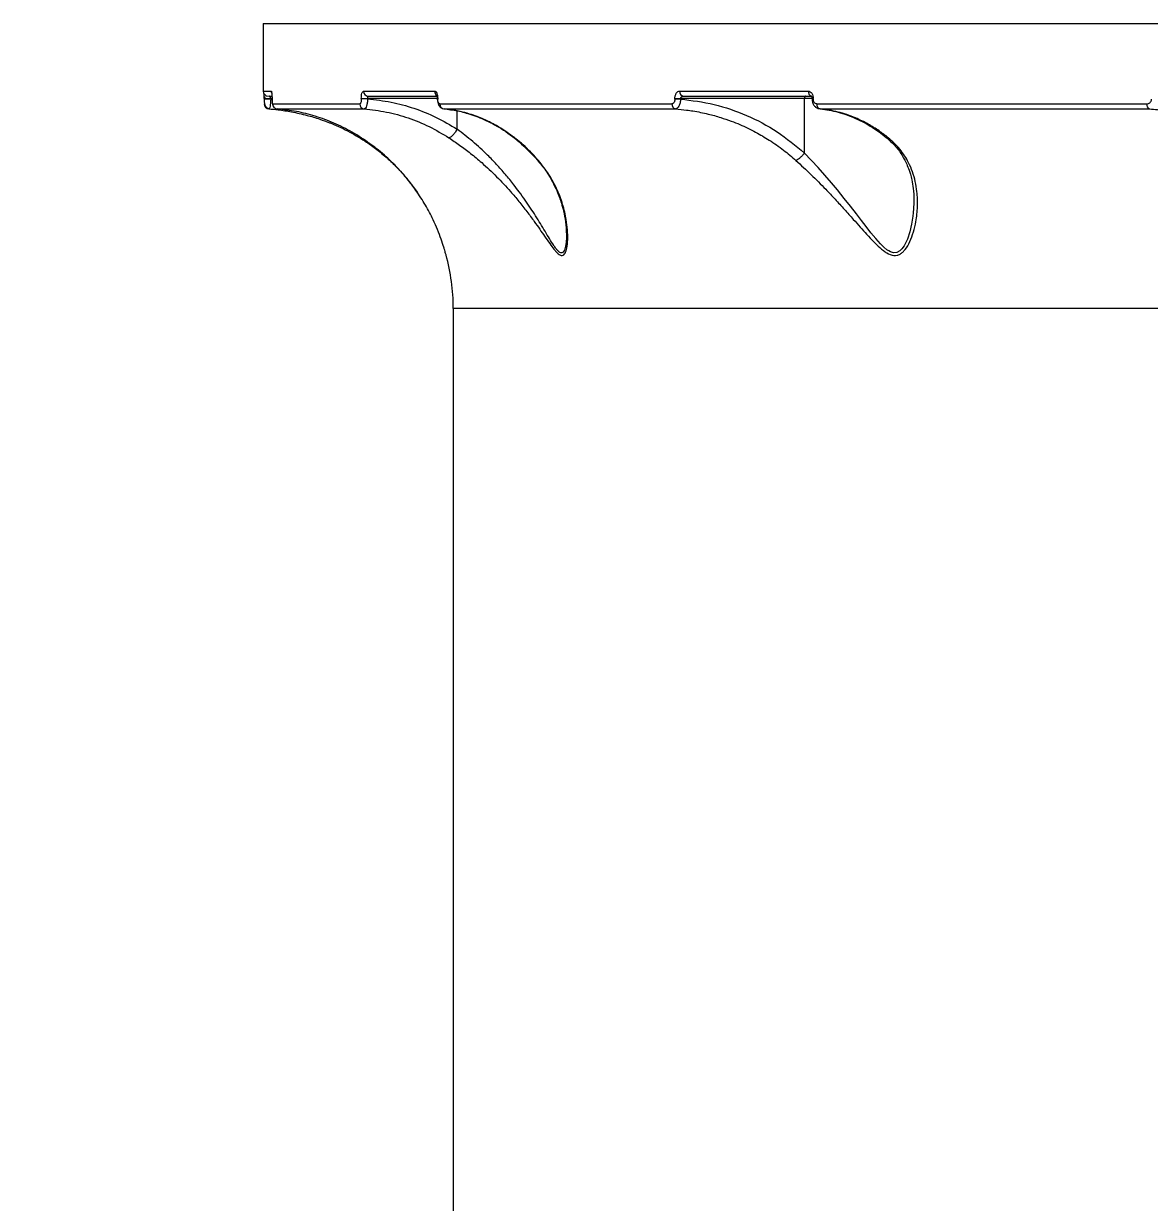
# Model space of a CAD drawing. Header units: millimetres. Extents: x -8045 to 6871, y -5915 to 5473.
# Drawn here: x -2394.7 to -2169.6, y -179.8 to 55.8 of the extents above; entities that cross this region are included whole.
import ezdxf

# ---------------------------------------------------------------- set-up
doc = ezdxf.new("R2010")
doc.units = ezdxf.units.MM
for name, color, linetype in [('DIKOM_ОБЪЕКТ', 7, 'Continuous'), ('DIKOM_РАЗМЕР_ЗОНА', 7, 'Continuous'), ('DIKOM_РАЗМЕР_ОБЪЕКТА', 7, 'Continuous')]:
    doc.layers.add(name, color=color, linetype=linetype)
doc.styles.add('style1', font='arial.ttf', dxfattribs={"width": 0.8})
doc.dimstyles.new('1-50', dxfattribs={"dimtxt": 300, "dimasz": 200, "dimexe": 100, "dimexo": 0, "dimgap": 100, "dimtad": 1, "dimtxsty": 'style1', "dimcen": 200, "dimclrd": 7, "dimclre": 7, "dimclrt": 7, "dimadec": 1, "dimazin": 2, "dimtfac": 1, "dimtmove": 0, "dimatfit": 2, "dimfxl": 0, "dimlwd": 25, "dimlwe": 18, "dimarcsym": 0})

# ---------------------------------------------------------------- blocks, each defined once
blk = doc.blocks.new('*D10')
at = {"layer": 'Defpoints', "color": 0, "linetype": 'Continuous', "transparency": 16777216}
for p in [(-1653.81, 3474.95), (-5616.46, -3083.4), (491.01, -3083.4)]:
    blk.add_point(p, dxfattribs=at)
at = {"layer": 'DIKOM_РАЗМЕР_ОБЪЕКТА', "color": 7, "linetype": 'Continuous', "lineweight": 18, "transparency": 16777216}
for p, q in [((-1653.81, 3474.95), (-5716.46, 3474.95)), ((491.01, -3083.4), (-5716.46, -3083.4))]:
    blk.add_line(p, q, dxfattribs=at)
at = {"layer": 'DIKOM_РАЗМЕР_ОБЪЕКТА', "color": 7, "linetype": 'Continuous', "lineweight": 25, "transparency": 16777216}
blk.add_line((-5616.46, 3274.95), (-5616.46, -2883.4), dxfattribs=at)
at = {"layer": 'DIKOM_РАЗМЕР_ОБЪЕКТА', "color": 7, "linetype": 'Continuous', "transparency": 16777216}
for points in [[(-5649.79, 3274.95), (-5583.12, 3274.95), (-5616.46, 3474.95)], [(-5649.79, -2883.4), (-5583.12, -2883.4), (-5616.46, -3083.4)]]:
    blk.add_solid(points, dxfattribs=at)
at = {"layer": 'DIKOM_РАЗМЕР_ОБЪЕКТА', "color": 7, "linetype": 'Continuous', "lineweight": 15, "transparency": 16777216, "insert": (-5869.63, -1326.86), "char_height": 300, "attachment_point": 5, "rotation": 90, "style": 'style1'}
blk.add_mtext('6550', dxfattribs=at)
blk = doc.blocks.new('*D12')
at = {"layer": 'Defpoints', "color": 0, "transparency": 16777216}
for p in [(-2189.61, 5472.65), (-7595.21, -5084.97), (-495.58, -5084.97)]:
    blk.add_point(p, dxfattribs=at)
at = {"layer": 'DIKOM_РАЗМЕР_ЗОНА', "color": 7, "lineweight": 18, "transparency": 16777216}
for p, q in [((-2189.61, 5472.65), (-7695.21, 5472.65)), ((-495.58, -5084.97), (-7695.21, -5084.97))]:
    blk.add_line(p, q, dxfattribs=at)
at = {"layer": 'DIKOM_РАЗМЕР_ЗОНА', "color": 7, "lineweight": 25, "transparency": 16777216}
blk.add_line((-7595.21, 5272.65), (-7595.21, -4884.97), dxfattribs=at)
at = {"layer": 'DIKOM_РАЗМЕР_ЗОНА', "color": 7, "transparency": 16777216}
for points in [[(-7628.55, 5272.65), (-7561.88, 5272.65), (-7595.21, 5472.65)], [(-7628.55, -4884.97), (-7561.88, -4884.97), (-7595.21, -5084.97)]]:
    blk.add_solid(points, dxfattribs=at)
at = {"layer": 'DIKOM_РАЗМЕР_ЗОНА', "color": 7, "transparency": 16777216, "insert": (-7848.38, -1452.59), "char_height": 300, "attachment_point": 5, "rotation": 90, "style": 'style1'}
blk.add_mtext('10550', dxfattribs=at)

msp = doc.modelspace()

# ---------------------------------------------------------------- linework, layer by layer
at = {"layer": 'DIKOM_ОБЪЕКТ', "color": 7, "linetype": 'Continuous', "lineweight": 15}
for p, q in [((-2346.813, 55.843), (-2346.813, 42.343)), ((-2346.813, 55.843), (-1927.815, 55.843)), ((-2346.813, 42.343), (-2345.216, 42.343)), ((-2346.645, 40.843), (-2346.645, 40.81)), ((-2346.645, 40.843), (-2345.31, 40.843)), ((-2346.645, 40.81), (-2345.31, 40.81)), ((-2345.31, 40.81), (-2345.31, 40.843)), ((-2345.055, 40.843), (-2345.31, 40.843)), ((-2345.31, 40.81), (-2345.018, 40.769)), ((-2345.055, 40.843), (-2345.055, 40.739)), ((-2345.05, 40.843), (-2345.055, 40.843)), ((-2345.05, 40.739), (-2345.055, 40.739)), ((-2345.053, 40.739), (-2345.049, 40.663)), ((-2345.05, 40.843), (-2345.05, 40.739)), ((-2327.208, 40.843), (-2327.208, 40.788)), ((-2327.208, 40.843), (-2325.924, 40.843)), ((-2325.924, 40.788), (-2327.208, 40.788)), ((-2326.751, 42.343), (-2312.55, 42.343)), ((-2325.924, 40.788), (-2325.924, 40.843)), ((-2312.006, 40.843), (-2325.924, 40.843)), ((-2312.006, 40.843), (-2312.006, 40.763)), ((-2311.923, 40.843), (-2312.006, 40.843)), ((-2311.923, 40.763), (-2312.006, 40.763)), ((-2311.923, 40.843), (-2311.923, 40.763)), ((-2264.515, 40.763), (-2264.515, 40.843)), ((-2264.515, 40.843), (-2263.384, 40.843)), ((-2263.384, 40.763), (-2264.515, 40.763)), ((-2263.575, 42.343), (-2237.854, 42.343)), ((-2238.583, 40.843), (-2263.384, 40.843)), ((-2263.384, 40.843), (-2263.384, 40.763)), ((-2238.583, 29.955), (-2238.583, 40.843)), ((-2237.103, 40.843), (-2238.583, 40.843)), ((-2237.103, 40.843), (-2237.103, 40.788)), ((-2237.103, 40.843), (-2236.842, 40.843)), ((-2236.842, 40.788), (-2237.103, 40.788)), ((-2236.842, 40.788), (-2236.842, 40.843)), ((-2344.94, 39.783), (-2327.51, 39.783)), ((-2344.018, 38.786), (-2326.626, 38.786)), ((-2311.512, 39.783), (-2265.125, 39.783)), ((-2311.041, 38.843), (-2310.694, 38.797)), ((-2310.663, 38.786), (-2264.378, 38.786)), ((-2308.042, 34.728), (-2308.042, 38.381)), ((-2236.163, 39.783), (-2170.185, 39.783)), ((-2235.48, 38.786), (-2235.786, 38.878)), ((-2235.48, 38.786), (-2169.648, 38.786)), ((-2308.044, 34.721), (-2308.042, 34.728)), ((-2292.043, 28.647), (-2291.781, 28.474)), ((-2238.584, 29.952), (-2238.583, 29.955)), ((-2317.682, 24.352), (-2315.999, 22.078)), ((-2286.209, 14.132), (-2286.203, 13.642)), ((-2308.813, -1.107), (-2308.813, -371.207)), ((-1988.661, -1.107), (-2308.813, -1.107))]:
    msp.add_line(p, q, dxfattribs=at)
at = {"layer": 'DIKOM_ОБЪЕКТ', "color": 7, "linetype": 'Continuous', "lineweight": 15, "flags": 128}
msp.add_lwpolyline([(-2216.732, 20.548), (-2216.731, 20.466), (-2216.731, 20.41), (-2216.736, 20.003), (-2216.783, 18.902), (-2216.854, 18.036), (-2216.933, 17.334), (-2217.183, 15.773), (-2217.541, 14.243), (-2218.027, 12.773), (-2218.674, 11.438), (-2219.112, 10.823), (-2219.566, 10.386), (-2220.155, 10.08), (-2220.78, 10.028), (-2221.424, 10.216), (-2221.769, 10.397), (-2222.128, 10.637), (-2222.739, 11.141), (-2223.412, 11.806), (-2224.365, 12.878), (-2225.313, 14.038), (-2226.264, 15.251), (-2227.223, 16.496), (-2228.211, 17.782), (-2229.422, 19.346), (-2230.654, 20.907), (-2232.004, 22.576), (-2233.195, 24.006), (-2235.853, 27.048), (-2238.584, 29.952), (-2238.584, 29.952)], dxfattribs=at)
at = {"layer": 'DIKOM_ОБЪЕКТ', "color": 7, "linetype": 'Continuous', "lineweight": 15}
for centre, radius, start, end in [((-2345.813, 42.343), 1, 180, 270), ((-2344.212, 42.343), 1.004, 180.00922, 206.67948), ((-2325.774, 42.32), 0.977, 178.64338, 268.5539), ((-2311.538, 42.325), 1.012, 178.99058, 238.1556), ((-2262.661, 42.253), 0.917, 174.41538, 263.0299), ((-2236.908, 42.246), 0.951, 174.1495, 248.11298), ((-2345.612, 39.782), 1, 179.97591, 265.79995), ((-2343.942, 39.781), 0.998, 179.88927, 265.66561), ((-2326.529, 39.763), 0.982, 178.81453, 264.31042), ((-2310.545, 39.746), 0.968, 177.84675, 262.96016), ((-2264.191, 39.704), 0.937, 175.162, 258.47609), ((-2235.243, 39.68), 0.925, 173.59353, 255.18403), ((-2169.269, 39.633), 0.928, 170.70389, 245.89936), ((-2348.813, -1.107), 40, 0, 15.47985)]:
    msp.add_arc(centre, radius, start, end, dxfattribs=at)
for points, knots in [([(-2346.644, 40.843), (-2346.644, 40.945), (-2346.645, 41.149), (-2346.648, 41.438), (-2346.651, 41.673), (-2346.654, 41.79), (-2346.656, 41.835)], [0, 0, 0, 0, 0.2765889, 0.554826, 0.8293645, 1, 1, 1, 1]), ([(-2346.394, 41.123), (-2346.417, 41.117), (-2346.491, 41.094), (-2346.573, 41.013), (-2346.607, 40.9), (-2346.624, 40.843)], [0, 0, 0, 0, 0.1769839, 0.5788026, 1, 1, 1, 1]), ([(-2346.624, 40.81), (-2346.621, 40.602), (-2346.613, 40.184), (-2346.513, 39.675), (-2346.339, 39.305), (-2346.145, 39.063), (-2345.905, 38.883), (-2345.716, 38.839), (-2345.624, 38.818)], [0, 0, 0, 0, 0.2357923, 0.4760999, 0.6048559, 0.7375471, 0.8711658, 1, 1, 1, 1]), ([(-2345.652, 41.343), (-2345.709, 41.343), (-2345.806, 41.343), (-2345.279, 41.343), (-2345.061, 41.343)], [0, 0, 0, 0, 0.5875892, 1, 1, 1, 1]), ([(-2345.31, 40.843), (-2345.312, 40.883), (-2345.317, 40.967), (-2345.349, 41.074), (-2345.395, 41.163), (-2345.464, 41.254), (-2345.564, 41.327), (-2345.646, 41.338), (-2345.687, 41.343)], [0, 0, 0, 0, 0.1200461, 0.2511682, 0.3672092, 0.5009511, 0.7498975, 1, 1, 1, 1]), ([(-2345.31, 40.81), (-2345.315, 40.67), (-2345.325, 40.393), (-2345.356, 39.998), (-2345.397, 39.641), (-2345.463, 39.239), (-2345.562, 38.863), (-2345.644, 38.811), (-2345.685, 38.786)], [0, 0, 0, 0, 0.129892, 0.2575954, 0.3846601, 0.5094796, 0.7556137, 1, 1, 1, 1]), ([(-2345.216, 42.343), (-2345.197, 42.325), (-2345.159, 42.289), (-2345.113, 42.037), (-2345.083, 41.746), (-2345.065, 41.477), (-2345.053, 41.173), (-2345.051, 40.952), (-2345.05, 40.843)], [0, 0, 0, 0, 0.2495987, 0.4993476, 0.6272912, 0.7499028, 0.8763395, 1, 1, 1, 1]), ([(-2345.05, 40.739), (-2345.05, 40.669), (-2345.049, 40.529), (-2345.041, 40.333), (-2345.03, 40.161), (-2345.01, 39.975), (-2344.98, 39.816), (-2344.954, 39.794), (-2344.94, 39.783)], [0, 0, 0, 0, 0.1242493, 0.2500767, 0.3725854, 0.5005296, 0.7502904, 1, 1, 1, 1]), ([(-2327.208, 40.788), (-2327.213, 40.656), (-2327.222, 40.393), (-2327.292, 40.06), (-2327.392, 39.828), (-2327.471, 39.798), (-2327.51, 39.783)], [0, 0, 0, 0, 0.2507571, 0.5001035, 0.7499586, 1, 1, 1, 1]), ([(-2327.208, 40.843), (-2327.201, 41.04), (-2327.187, 41.434), (-2327.082, 41.929), (-2326.931, 42.275), (-2326.811, 42.32), (-2326.751, 42.343)], [0, 0, 0, 0, 0.2505429, 0.5002077, 0.7500002, 1, 1, 1, 1]), ([(-2325.924, 40.788), (-2325.942, 40.525), (-2325.979, 40.001), (-2326.148, 39.339), (-2326.374, 38.875), (-2326.542, 38.815), (-2326.626, 38.786)], [0, 0, 0, 0, 0.2497733, 0.4995418, 0.7495606, 1, 1, 1, 1]), ([(-2325.924, 40.843), (-2325.922, 40.906), (-2325.92, 41.003), (-2325.904, 41.119), (-2325.886, 41.211), (-2325.862, 41.283), (-2325.831, 41.333), (-2325.81, 41.339), (-2325.799, 41.343)], [0, 0, 0, 0, 0.2400812, 0.3677025, 0.5000401, 0.6877764, 0.828427, 1, 1, 1, 1]), ([(-2325.924, 40.788), (-2324.356, 40.613), (-2321.225, 40.264), (-2316.639, 38.985), (-2312.19, 37.21), (-2309.426, 35.556), (-2308.042, 34.728)], [0, 0, 0, 0, 0.2493777, 0.4979436, 0.7487706, 1, 1, 1, 1]), ([(-2325.799, 41.343), (-2323.668, 41.343), (-2319.525, 41.343), (-2314.496, 41.343), (-2312.054, 41.343)], [0, 0, 0, 0, 0.5144083, 1, 1, 1, 1]), ([(-2312.55, 42.343), (-2312.47, 42.321), (-2312.31, 42.279), (-2312.136, 41.997), (-2312.03, 41.697), (-2311.97, 41.433), (-2311.931, 41.145), (-2311.926, 40.943), (-2311.923, 40.843)], [0, 0, 0, 0, 0.2500011, 0.4991504, 0.6248164, 0.749465, 0.8748816, 1, 1, 1, 1]), ([(-2312.067, 41.47), (-2312.07, 41.47), (-2312.08, 41.47), (-2312.067, 41.415), (-2312.043, 41.292), (-2312.014, 41.096), (-2312.009, 40.929), (-2312.006, 40.843)], [0, 0, 0, 0, 0.0744961, 0.2817972, 0.5027221, 0.7409237, 1, 1, 1, 1]), ([(-2312.006, 40.763), (-2312.001, 40.613), (-2311.988, 40.281), (-2311.846, 39.733), (-2311.573, 39.276), (-2311.226, 38.965), (-2310.999, 38.878), (-2310.881, 38.832)], [0, 0, 0, 0, 0.1792685, 0.3970324, 0.6685314, 0.8274888, 1, 1, 1, 1]), ([(-2311.512, 39.783), (-2311.565, 39.796), (-2311.67, 39.824), (-2311.785, 40.008), (-2311.855, 40.204), (-2311.893, 40.377), (-2311.919, 40.566), (-2311.922, 40.697), (-2311.923, 40.763)], [0, 0, 0, 0, 0.2500728, 0.4991913, 0.624883, 0.7494697, 0.8746811, 1, 1, 1, 1]), ([(-2264.515, 40.763), (-2264.517, 40.697), (-2264.521, 40.565), (-2264.559, 40.376), (-2264.617, 40.204), (-2264.721, 40.007), (-2264.891, 39.824), (-2265.047, 39.796), (-2265.125, 39.783)], [0, 0, 0, 0, 0.1257257, 0.2510959, 0.3758672, 0.5013285, 0.7505078, 1, 1, 1, 1]), ([(-2264.515, 40.843), (-2264.511, 40.943), (-2264.504, 41.145), (-2264.445, 41.434), (-2264.355, 41.698), (-2264.196, 41.997), (-2263.935, 42.279), (-2263.695, 42.322), (-2263.575, 42.343)], [0, 0, 0, 0, 0.1252879, 0.2510464, 0.375518, 0.5013021, 0.7505004, 1, 1, 1, 1]), ([(-2263.384, 40.763), (-2263.408, 40.5), (-2263.456, 39.976), (-2263.698, 39.324), (-2264.018, 38.878), (-2264.258, 38.816), (-2264.378, 38.786)], [0, 0, 0, 0, 0.2537207, 0.5054522, 0.7541406, 1, 1, 1, 1]), ([(-2263.384, 40.843), (-2263.382, 40.877), (-2263.376, 40.949), (-2263.333, 41.052), (-2263.264, 41.147), (-2263.149, 41.247), (-2262.981, 41.326), (-2262.842, 41.337), (-2262.773, 41.343)], [0, 0, 0, 0, 0.1100811, 0.2280532, 0.357487, 0.5008193, 0.7499865, 1, 1, 1, 1]), ([(-2263.384, 40.763), (-2261.128, 40.476), (-2256.612, 39.9), (-2250.114, 37.617), (-2243.963, 34.416), (-2240.376, 31.442), (-2238.583, 29.955)], [0, 0, 0, 0, 0.2496527, 0.4994923, 0.7498095, 1, 1, 1, 1]), ([(-2262.773, 41.343), (-2258.684, 41.343), (-2250.507, 41.343), (-2241.578, 41.343), (-2237.114, 41.343)], [0, 0, 0, 0, 0.4999996, 1, 1, 1, 1]), ([(-2238.421, 41.343), (-2238.442, 41.335), (-2238.485, 41.32), (-2238.539, 41.204), (-2238.576, 41.039), (-2238.581, 40.908), (-2238.583, 40.843)], [0, 0, 0, 0, 0.2500225, 0.4999727, 0.7499863, 1, 1, 1, 1]), ([(-2237.854, 42.343), (-2237.722, 42.32), (-2237.457, 42.275), (-2237.123, 41.929), (-2236.888, 41.434), (-2236.857, 41.04), (-2236.842, 40.843)], [0, 0, 0, 0, 0.2500008, 0.4997801, 0.7494526, 1, 1, 1, 1]), ([(-2237.25, 41.37), (-2237.25, 41.373), (-2237.253, 41.383), (-2237.217, 41.348), (-2237.175, 41.263), (-2237.14, 41.16), (-2237.11, 41.02), (-2237.106, 40.903), (-2237.103, 40.843)], [0, 0, 0, 0, 0.0839458, 0.3459717, 0.4909517, 0.6472816, 0.8163229, 1, 1, 1, 1]), ([(-2237.103, 40.788), (-2237.082, 40.544), (-2237.04, 40.072), (-2236.723, 39.463), (-2236.297, 39.025), (-2235.941, 38.896), (-2235.773, 38.835)], [0, 0, 0, 0, 0.2793144, 0.5418461, 0.7840223, 1, 1, 1, 1]), ([(-2236.163, 39.783), (-2236.252, 39.798), (-2236.429, 39.828), (-2236.654, 40.06), (-2236.81, 40.393), (-2236.831, 40.656), (-2236.842, 40.788)], [0, 0, 0, 0, 0.2500717, 0.4998877, 0.7492563, 1, 1, 1, 1]), ([(-2170.185, 39.783), (-2170.071, 39.794), (-2169.842, 39.816), (-2169.577, 39.974), (-2169.403, 40.159), (-2169.302, 40.332), (-2169.232, 40.528), (-2169.224, 40.669), (-2169.22, 40.739)], [0, 0, 0, 0, 0.2487676, 0.4982681, 0.6262953, 0.7492598, 0.875314, 1, 1, 1, 1]), ([(-2345.685, 38.786), (-2345.064, 38.732), (-2343.549, 38.602), (-2340.993, 38.206), (-2338.22, 37.58), (-2335.691, 36.826), (-2334.216, 36.271), (-2333.568, 36.027)], [0, 0, 0, 0, 0.1503506, 0.3668164, 0.6226167, 0.8340719, 1, 1, 1, 1]), ([(-2344.969, 39.827), (-2344.964, 39.76), (-2344.957, 39.664), (-2344.91, 39.586), (-2344.896, 39.562)], [0, 0, 0, 0, 0.6973989, 1, 1, 1, 1]), ([(-2316.27, 22.5), (-2316.841, 23.271), (-2318.018, 24.864), (-2320.005, 27.091), (-2321.952, 28.989), (-2323.816, 30.579), (-2325.485, 31.855), (-2327.235, 33.05), (-2329.599, 34.482), (-2332.652, 36.005), (-2336.379, 37.378), (-2340.171, 38.354), (-2342.733, 38.641), (-2344.018, 38.786)], [0, 0, 0, 0, 0.0781099, 0.1613346, 0.2497937, 0.3106123, 0.3750517, 0.4356375, 0.5007507, 0.6262812, 0.7508218, 0.8751053, 1, 1, 1, 1]), ([(-2326.626, 38.786), (-2325.138, 38.616), (-2322.161, 38.276), (-2317.802, 37.048), (-2313.594, 35.357), (-2310.987, 33.794), (-2309.694, 33.018)], [0, 0, 0, 0, 0.2499497, 0.4998941, 0.7517969, 1, 1, 1, 1]), ([(-2291.781, 28.474), (-2292.203, 28.947), (-2293.069, 29.914), (-2294.47, 31.275), (-2295.91, 32.527), (-2297.399, 33.671), (-2298.944, 34.72), (-2300.362, 35.554), (-2301.644, 36.218), (-2302.79, 36.751), (-2304.105, 37.285), (-2305.675, 37.823), (-2307.196, 38.23), (-2308.484, 38.49), (-2309.552, 38.665), (-2310.24, 38.74), (-2310.663, 38.786)], [0, 0, 0, 0, 0.0796054, 0.1630013, 0.2502049, 0.3277917, 0.4112917, 0.5007235, 0.5515653, 0.6100788, 0.6762749, 0.750162, 0.8443873, 0.9003105, 0.9385594, 1, 1, 1, 1]), ([(-2310.044, 38.711), (-2309.578, 38.657), (-2308.176, 38.493), (-2305.723, 37.867), (-2302.568, 36.71), (-2299.12, 34.861), (-2295.445, 32.227), (-2293.156, 29.806), (-2291.953, 28.534)], [0, 0, 0, 0, 0.0704147, 0.2121384, 0.3756086, 0.5625031, 0.7702394, 1, 1, 1, 1]), ([(-2264.378, 38.786), (-2263.645, 38.72), (-2262.481, 38.617), (-2260.3, 38.295), (-2258.014, 37.835), (-2255.47, 37.129), (-2253.366, 36.408), (-2251.018, 35.469), (-2248.452, 34.24), (-2245.536, 32.529), (-2242.826, 30.649), (-2241.124, 29.183), (-2240.302, 28.474)], [0, 0, 0, 0, 0.083454, 0.1325794, 0.2499233, 0.347369, 0.4310402, 0.5009634, 0.6323542, 0.7505572, 0.8795236, 1, 1, 1, 1]), ([(-2235.91, 38.843), (-2234.713, 38.685), (-2232.31, 38.368), (-2228.801, 37.155), (-2225.402, 35.462), (-2223.302, 33.886), (-2222.25, 33.097)], [0, 0, 0, 0, 0.2491869, 0.5004361, 0.7498099, 1, 1, 1, 1]), ([(-2221.849, 33.018), (-2222.461, 33.488), (-2223.768, 34.492), (-2225.956, 35.832), (-2228.681, 37.161), (-2231.887, 38.275), (-2234.282, 38.615), (-2235.48, 38.786)], [0, 0, 0, 0, 0.1471498, 0.3139292, 0.5003319, 0.7501605, 1, 1, 1, 1]), ([(-2169.648, 38.786), (-2168.59, 38.704), (-2166.374, 38.532), (-2163.078, 38.033), (-2159.615, 37.313), (-2156.246, 36.389), (-2153.074, 35.3), (-2150.069, 34.078), (-2147.135, 32.68), (-2144.173, 31.031), (-2140.809, 28.855), (-2137.215, 26.107), (-2134.814, 23.664), (-2133.669, 22.5)], [0, 0, 0, 0, 0.0794203, 0.1663986, 0.2491836, 0.3436992, 0.4269131, 0.4989161, 0.5848863, 0.6680876, 0.7497656, 0.880727, 1, 1, 1, 1]), ([(-2333.568, 36.027), (-2333.528, 36.018), (-2333.446, 35.999), (-2333.322, 36.041), (-2333.237, 36.114), (-2333.213, 36.134)], [0, 0, 0, 0, 0.3998346, 0.8282751, 1, 1, 1, 1]), ([(-2333.568, 36.027), (-2332.969, 35.782), (-2331.762, 35.287), (-2329.956, 34.409), (-2328.175, 33.433), (-2326.293, 32.266), (-2324.307, 30.863), (-2322.261, 29.191), (-2320.035, 27.116), (-2318.67, 25.53), (-2317.87, 24.599)], [0, 0, 0, 0, 0.1001846, 0.2018519, 0.3005562, 0.4017384, 0.5297156, 0.6628496, 0.8022588, 1, 1, 1, 1]), ([(-2308.044, 34.721), (-2308.128, 34.582), (-2308.335, 34.241), (-2308.665, 33.807), (-2308.987, 33.452), (-2309.255, 33.211), (-2309.508, 33.045), (-2309.631, 33.027), (-2309.694, 33.018)], [0, 0, 0, 0, 0.1543648, 0.379053, 0.5183785, 0.6720741, 0.8348998, 1, 1, 1, 1]), ([(-2309.694, 33.018), (-2308.978, 32.541), (-2307.518, 31.567), (-2305.312, 29.892), (-2302.804, 27.799), (-2300.101, 25.254), (-2297.655, 22.633), (-2295.672, 20.29), (-2294.09, 18.278), (-2292.716, 16.413), (-2291.554, 14.761), (-2290.528, 13.268), (-2289.586, 11.903), (-2288.816, 10.857), (-2288.246, 10.192), (-2287.67, 9.639), (-2287.139, 9.404), (-2286.715, 9.61), (-2286.464, 9.94), (-2286.266, 10.413), (-2286.049, 11.257), (-2285.909, 12.658), (-2285.954, 14.594), (-2286.244, 16.968), (-2286.879, 19.696), (-2288.019, 22.72), (-2289.576, 25.69), (-2291.045, 27.545), (-2291.781, 28.474)], [0, 0, 0, 0, 0.039976, 0.0815407, 0.1251082, 0.1871836, 0.2496232, 0.2907701, 0.3324808, 0.3734634, 0.405904, 0.4359223, 0.4695473, 0.4983061, 0.5147439, 0.5296791, 0.5610924, 0.5763337, 0.592566, 0.6075607, 0.6240927, 0.663855, 0.7068452, 0.7497493, 0.8121322, 0.874339, 0.9370956, 1, 1, 1, 1]), ([(-2286.203, 13.642), (-2286.199, 13.464), (-2286.186, 12.786), (-2286.266, 11.912), (-2286.417, 11.082), (-2286.588, 10.54), (-2286.816, 10.153), (-2287.121, 9.977), (-2287.421, 10.052), (-2287.685, 10.232), (-2287.953, 10.478), (-2288.303, 10.894), (-2288.863, 11.684), (-2289.583, 12.84), (-2290.463, 14.314), (-2291.382, 15.843), (-2292.345, 17.396), (-2293.353, 18.956), (-2294.439, 20.559), (-2295.554, 22.112), (-2296.871, 23.847), (-2298.364, 25.683), (-2300.124, 27.67), (-2302.277, 29.893), (-2304.904, 32.332), (-2306.997, 33.924), (-2308.044, 34.721)], [0, 0, 0, 0, 0.0167735, 0.0638252, 0.089026, 0.1111679, 0.1359591, 0.1586148, 0.1814694, 0.1934571, 0.2060147, 0.2280144, 0.2530425, 0.2997986, 0.3464804, 0.3933617, 0.440066, 0.4865597, 0.5329581, 0.5832987, 0.6258925, 0.6899466, 0.7517381, 0.8126474, 0.906245, 1, 1, 1, 1]), ([(-2240.302, 28.474), (-2239.299, 27.55), (-2237.293, 25.7), (-2234.685, 23.068), (-2232.471, 20.727), (-2230.63, 18.712), (-2228.962, 16.842), (-2227.489, 15.178), (-2226.139, 13.672), (-2224.84, 12.278), (-2223.719, 11.189), (-2222.841, 10.463), (-2221.916, 9.827), (-2220.971, 9.449), (-2220.078, 9.503), (-2219.479, 9.744), (-2218.94, 10.15), (-2218.239, 10.923), (-2217.477, 12.274), (-2216.787, 14.177), (-2216.237, 16.535), (-2215.946, 19.254), (-2216.037, 21.947), (-2216.42, 24.261), (-2216.97, 26.196), (-2217.913, 28.398), (-2219.379, 30.762), (-2221.043, 32.282), (-2221.849, 33.018)], [0, 0, 0, 0, 0.0626389, 0.1252899, 0.166507, 0.2082746, 0.2494067, 0.281763, 0.311983, 0.3454833, 0.3744563, 0.3909847, 0.405978, 0.4373839, 0.4528838, 0.4689937, 0.4839704, 0.5004514, 0.5398827, 0.5827298, 0.6256346, 0.6878834, 0.7498862, 0.7919029, 0.8336246, 0.8747447, 0.9394044, 1, 1, 1, 1]), ([(-2222.357, 33.15), (-2221.663, 32.54), (-2220.338, 31.373), (-2219.053, 29.519), (-2218.219, 27.924), (-2217.738, 26.701), (-2217.402, 25.648), (-2217.098, 24.44), (-2216.801, 22.721), (-2216.756, 21.334), (-2216.731, 20.545)], [0, 0, 0, 0, 0.1799164, 0.3437724, 0.4714319, 0.5637195, 0.6251293, 0.7108318, 0.8357439, 1, 1, 1, 1]), ([(-2222.316, 33.168), (-2222.265, 33.129), (-2222.139, 33.032), (-2221.957, 33.023), (-2221.849, 33.018)], [0, 0, 0, 0, 0.4059281, 1, 1, 1, 1]), ([(-2292.07, 28.639), (-2291.465, 27.91), (-2290.291, 26.495), (-2289.053, 24.397), (-2288.183, 22.604), (-2287.61, 21.157), (-2287.149, 19.784), (-2286.717, 18.184), (-2286.3, 16.068), (-2286.229, 14.509), (-2286.19, 13.648)], [0, 0, 0, 0, 0.157052, 0.3045633, 0.4221694, 0.5101689, 0.5843982, 0.6893497, 0.8282424, 1, 1, 1, 1]), ([(-2238.584, 29.952), (-2238.726, 29.787), (-2239.02, 29.445), (-2239.507, 28.986), (-2239.966, 28.631), (-2240.192, 28.525), (-2240.302, 28.474)], [0, 0, 0, 0, 0.2426755, 0.4999887, 0.7573242, 1, 1, 1, 1]), ([(-2310.263, 9.57), (-2310.256, 9.544), (-2310.238, 9.475), (-2310.302, 9.718), (-2310.396, 10.063), (-2310.534, 10.552), (-2310.783, 11.393), (-2311.23, 12.764), (-2311.94, 14.642), (-2312.952, 16.934), (-2314.316, 19.578), (-2315.618, 21.524), (-2316.27, 22.5)], [0, 0, 0, 0, 0.0290405, 0.0761927, 0.1269014, 0.1731151, 0.2238622, 0.3479551, 0.4809695, 0.6130772, 0.8059651, 1, 1, 1, 1])]:
    msp.add_open_spline(points, degree=3, knots=knots, dxfattribs=at)

# ---------------------------------------------------------------- dimensions: what is measured, and where the dimension line sits
at = {"layer": 'DIKOM_РАЗМЕР_ЗОНА'}
dim = msp.add_linear_dim(base=(-7595.212, -5084.969), p1=(-2189.606, 5472.652), p2=(-495.584, -5084.969), angle=90, text='10550', dimstyle='1-50', dxfattribs=at)
dim.commit()
dim.dimension.update_dxf_attribs({"geometry": '*D12', "text_midpoint": (-7595.212, -1452.593), "dimtype": 160})
at = {"layer": 'DIKOM_РАЗМЕР_ОБЪЕКТА', "color": 7, "linetype": 'Continuous', "lineweight": 15}
dim = msp.add_linear_dim(base=(-5616.456, -3083.398), p1=(-1653.813, 3474.95), p2=(491.015, -3083.398), angle=90, text='6550', dimstyle='1-50', dxfattribs=at)
dim.commit()
dim.dimension.update_dxf_attribs({"geometry": '*D10', "text_midpoint": (-5616.456, -1326.858), "dimtype": 160})

doc.saveas('drawing.dxf')
